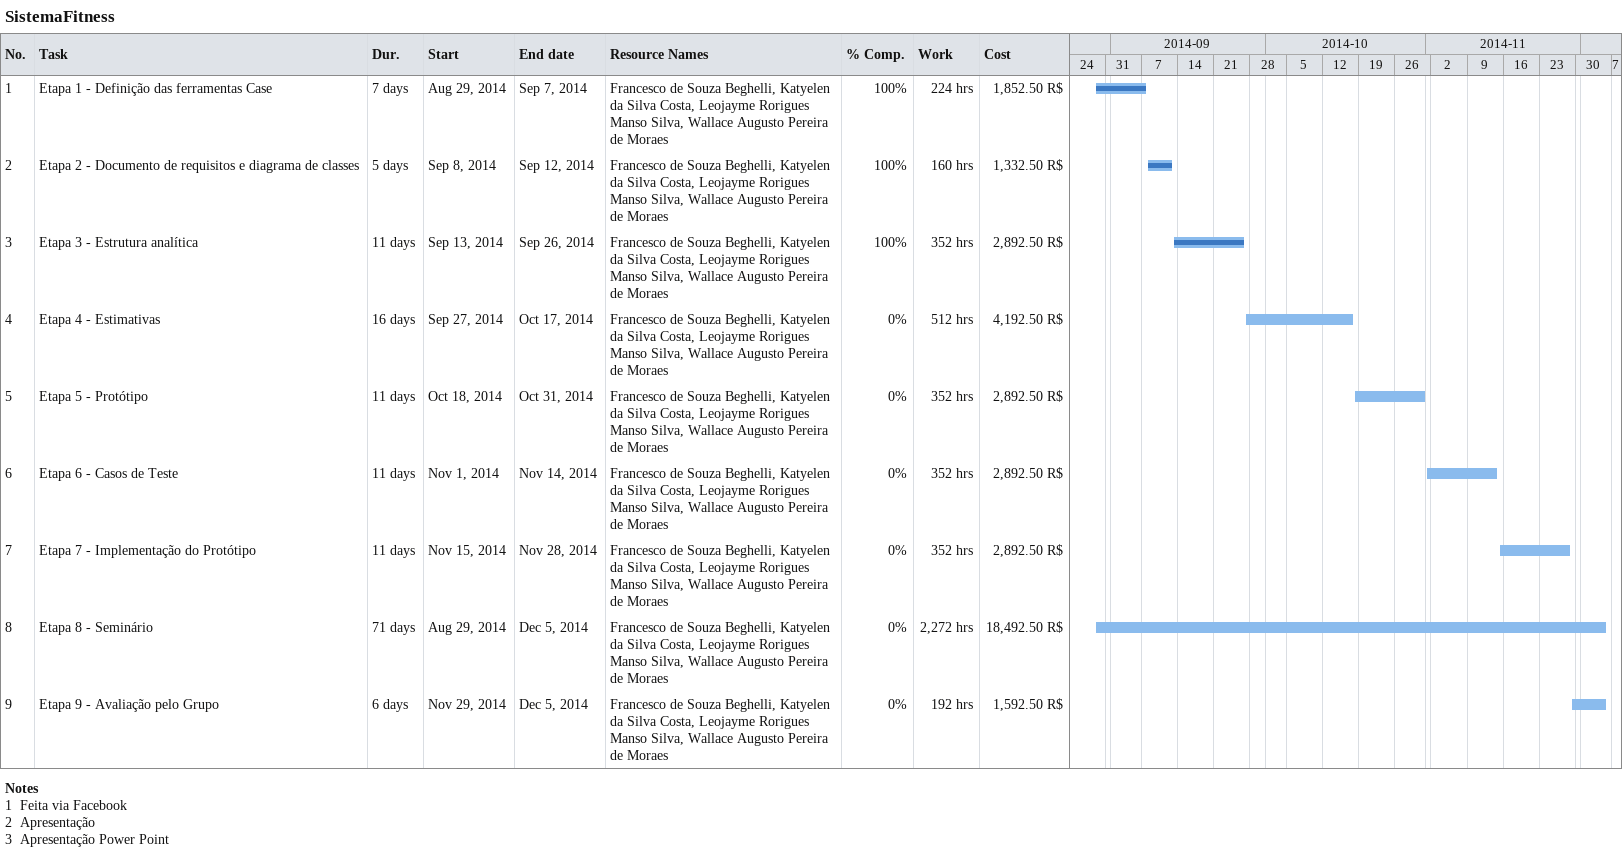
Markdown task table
SistemaFitness

| ID | Task | Duration | Start | Finish | Resources | % complete | Work (h) | Cost (R$) |
|---|---|---|---|---|---|---|---|---|
| 1 | Etapa 1 - Definição das ferramentas Case | 7d | 2014-08-29 | 2014-09-07 | Francesco de Souza Beghelli, Katyelen da Silva Costa, Leojayme Rorigues Manso Silva, Wallace Augusto Pereira de Moraes | 100 | 224 | 1852.50 |
| 2 | Etapa 2 - Documento de requisitos e diagrama de classes | 5d | 2014-09-08 | 2014-09-12 | Francesco de Souza Beghelli, Katyelen da Silva Costa, Leojayme Rorigues Manso Silva, Wallace Augusto Pereira de Moraes | 100 | 160 | 1332.50 |
| 3 | Etapa 3 - Estrutura analítica | 11d | 2014-09-13 | 2014-09-26 | Francesco de Souza Beghelli, Katyelen da Silva Costa, Leojayme Rorigues Manso Silva, Wallace Augusto Pereira de Moraes | 100 | 352 | 2892.50 |
| 4 | Etapa 4 - Estimativas | 16d | 2014-09-27 | 2014-10-17 | Francesco de Souza Beghelli, Katyelen da Silva Costa, Leojayme Rorigues Manso Silva, Wallace Augusto Pereira de Moraes | 0 | 512 | 4192.50 |
| 5 | Etapa 5 - Protótipo | 11d | 2014-10-18 | 2014-10-31 | Francesco de Souza Beghelli, Katyelen da Silva Costa, Leojayme Rorigues Manso Silva, Wallace Augusto Pereira de Moraes | 0 | 352 | 2892.50 |
| 6 | Etapa 6 - Casos de Teste | 11d | 2014-11-01 | 2014-11-14 | Francesco de Souza Beghelli, Katyelen da Silva Costa, Leojayme Rorigues Manso Silva, Wallace Augusto Pereira de Moraes | 0 | 352 | 2892.50 |
| 7 | Etapa 7 - Implementação do Protótipo | 11d | 2014-11-15 | 2014-11-28 | Francesco de Souza Beghelli, Katyelen da Silva Costa, Leojayme Rorigues Manso Silva, Wallace Augusto Pereira de Moraes | 0 | 352 | 2892.50 |
| 8 | Etapa 8 - Seminário | 71d | 2014-08-29 | 2014-12-05 | Francesco de Souza Beghelli, Katyelen da Silva Costa, Leojayme Rorigues Manso Silva, Wallace Augusto Pereira de Moraes | 0 | 2272 | 18492.50 |
| 9 | Etapa 9 - Avaliação pelo Grupo | 6d | 2014-11-29 | 2014-12-05 | Francesco de Souza Beghelli, Katyelen da Silva Costa, Leojayme Rorigues Manso Silva, Wallace Augusto Pereira de Moraes | 0 | 192 | 1592.50 |

Notes
- 1: Feita via Facebook
- 2: Apresentação
- 3: Apresentação Power Point
